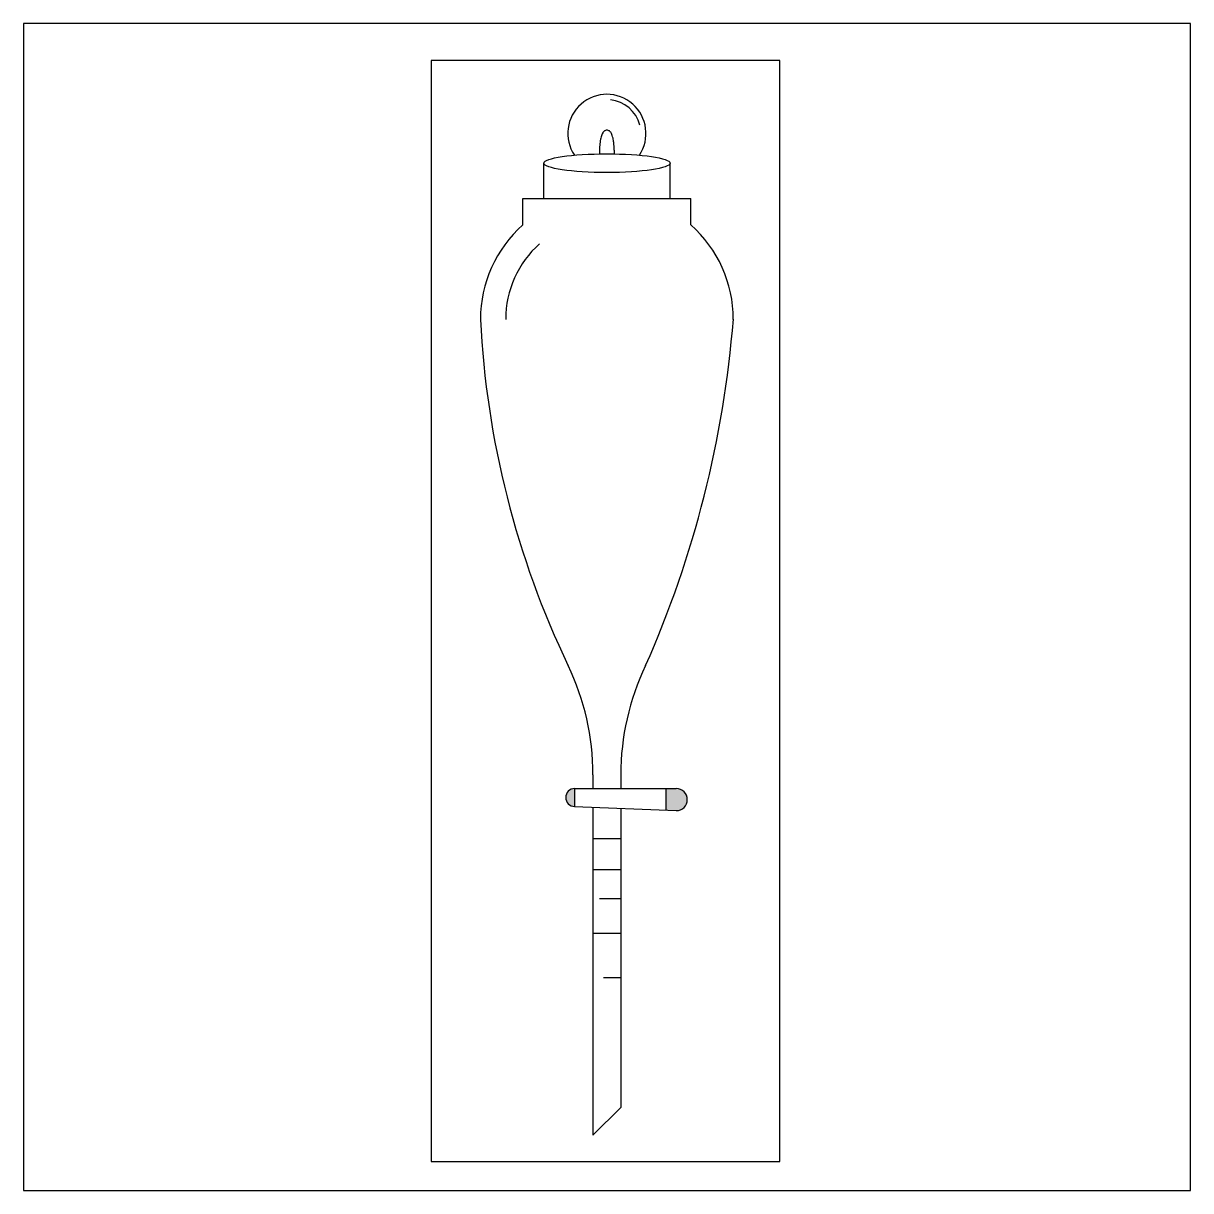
# Model space of a CAD drawing. Header units: millimetres. Extents: x 0 to 1000, y 0 to 1000.
import ezdxf

# ---------------------------------------------------------------- set-up
doc = ezdxf.new("R2010")
doc.units = ezdxf.units.MM
doc.layers.get('0').update_dxf_attribs({"color": 2})
doc.layers.add('1', color=1, linetype='Continuous')
doc.layers.add('3', color=7, linetype='Continuous')

msp = doc.modelspace()

# ---------------------------------------------------------------- hatches: boundary and pattern name
at = {"layer": '3'}
for points in [[(472.3, 344.5, 1), (472.3, 329.1)], [(559.3, 344.5), (550.3, 344.5), (550.3, 325.9), (559.3, 325.6, 1)]]:
    msp.add_hatch(color=256, dxfattribs=at).paths.add_polyline_path(points)

# ---------------------------------------------------------------- linework, layer by layer
at = {"color": 2}
msp.add_lwpolyline([(0, 0), (1000, 0), (1000, 1000), (0, 1000)], close=True, dxfattribs=at)
at = {"layer": '1', "color": 1}
for p, q in [((349.4, 968.3), (349.4, 25.1)), ((648.2, 968.3), (349.4, 968.3)), ((648.2, 25.1), (648.2, 968.3)), ((349.4, 25.1), (648.2, 25.1))]:
    msp.add_line(p, q, dxfattribs=at)
at = {"layer": '3'}
for p, q in [((445.8, 850), (445.8, 880.2)), ((554.1, 850), (554.1, 880.2)), ((428, 827.4), (428, 850)), ((428, 850), (571.9, 850)), ((571.9, 827.4), (571.9, 850)), ((488, 356.3), (488, 344.5)), ((511.8, 356.3), (511.8, 344.5)), ((472.3, 344.5), (472.3, 329.1)), ((472.3, 344.5), (559.3, 344.5)), ((550.3, 344.5), (550.3, 325.9)), ((472.3, 329.1), (559.3, 325.6)), ((488, 328.5), (488, 47.5)), ((511.8, 327.5), (511.8, 71.3)), ((488, 301.7), (511.8, 301.7)), ((488, 275.1), (511.8, 275.1)), ((493.7, 250.2), (511.8, 250.2)), ((488, 220.6), (511.8, 220.6)), ((497.1, 182.5), (511.8, 182.5)), ((488, 47.5), (511.8, 71.3))]:
    msp.add_line(p, q, dxfattribs=at)
for centre, radius, start, end in [((499.9, 905.7), 33.5, 326.1946, 213.8054), ((499.9, 905.7), 29, 213.8054, 213.8054), ((499.9, 905.7), 29, 13.9866, 84.1444), ((499.9, 746.4), 108.3, 131.6473, 180), ((499.9, 746.4), 108.3, 0, 48.3527), ((499.9, 746.4), 86.7, 131.6473, 180), ((1163.8, 784.1), 773.1, 182.7963, 205.6329), ((-300.2, 818.7), 911.3, 336.1171, 355.4538), ((272, 356.3), 216, 0, 25.6329), ((727.8, 356.3), 216, 154.3671, 180), ((472.3, 336.8), 7.68, 90, 270), ((559.3, 335), 9.46, 270, 90)]:
    msp.add_arc(centre, radius, start, end, dxfattribs=at)
msp.add_ellipse((499.9, 880.2), major_axis=(54.1, 0), ratio=0.14797, dxfattribs=at)
msp.add_open_spline([(506.3, 888.2), (506.4, 889.3), (506.3, 890.4), (506.2, 893.7), (506.1, 895.9), (505.6, 899.2), (505.4, 900.4), (505, 902.5), (504.7, 903.3), (504.3, 904.6), (504.1, 905.1), (503.7, 906), (503.4, 906.3), (503, 906.9), (502.7, 907.2), (502.2, 907.7), (501.9, 907.9), (501.3, 908.2), (500.9, 908.4), (500.1, 908.5), (499.7, 908.5), (498.9, 908.3), (498.5, 908.2), (497.9, 907.9), (497.6, 907.7), (497.2, 907.2), (497, 907), (496.6, 906.6), (496.5, 906.4), (496, 905.6), (495.8, 905.1), (495.3, 904), (495.2, 903.4), (494.8, 902.1), (494.6, 901.4), (494.2, 899.1), (494, 897.4), (493.6, 893.6), (493.5, 891.7), (493.5, 889.2), (493.5, 888.7), (493.5, 888.2)], degree=3, knots=[1.52509, 1.52509, 1.52509, 1.52509, 1.7188, 1.7188, 2.1062, 2.1062, 2.37039, 2.37039, 2.57712, 2.57712, 2.73208, 2.73208, 2.85364, 2.85364, 2.95034, 2.95034, 3.0273, 3.0273, 3.10426, 3.10426, 3.18122, 3.18122, 3.25817, 3.25817, 3.33513, 3.33513, 3.41209, 3.41209, 3.48905, 3.48905, 3.65343, 3.65343, 3.81782, 3.81782, 3.98221, 3.98221, 4.32669, 4.32669, 4.67118, 4.67118, 4.75809, 4.75809, 4.75809, 4.75809], dxfattribs=at)

doc.saveas('drawing.dxf')
